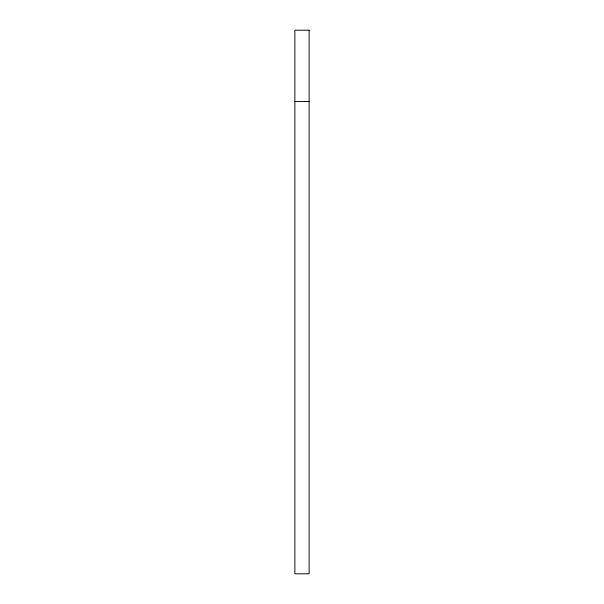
<?xml version="1.0" encoding="UTF-8"?>
<svg xmlns="http://www.w3.org/2000/svg" width="604" height="604" viewBox="0 0 604 604"><rect width="100%" height="100%" fill="white"/><g stroke="black" fill="none" stroke-linecap="round" stroke-linejoin="round"><path stroke-width="0.91" d="M294.873 101.464L309.127 101.464M309.127 30.2L294.873 30.2L294.873 573.8L309.127 573.8L309.127 30.2"/></g></svg>
